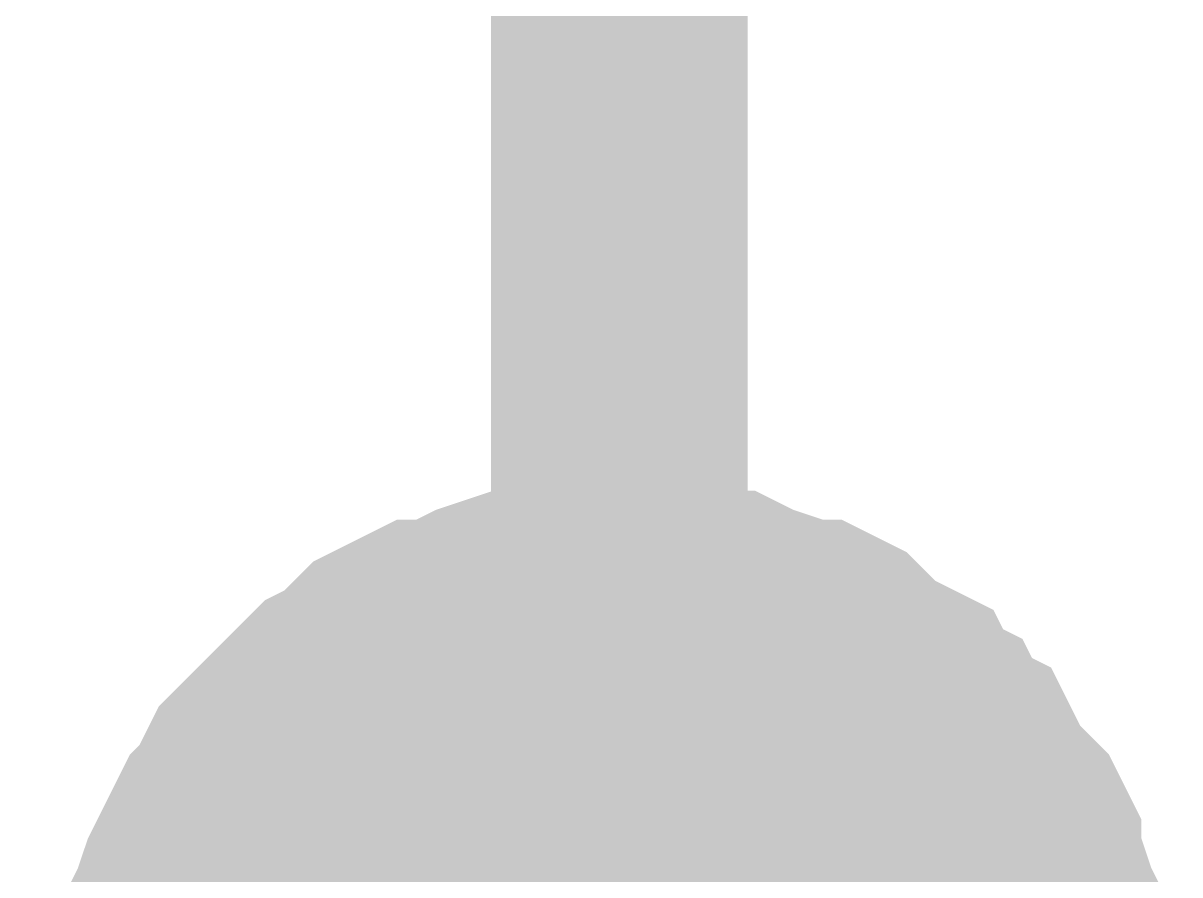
# Model space of a CAD drawing. Header units: inches. Extents: x 0 to 594, y 0 to 420.
# Drawn here: x 196.812 to 198.161, y 245.191 to 246.184 of the extents above; entities that cross this region are included whole.
import ezdxf

# ---------------------------------------------------------------- set-up
doc = ezdxf.new("R2010")
doc.units = ezdxf.units.IN
doc.layers.add('Sheet', color=255, linetype='Continuous')

msp = doc.modelspace()

# ---------------------------------------------------------------- linework, layer by layer
at = {"layer": 'Sheet'}
for points in [[(192.5012, 244.9963, 0.2997, 0.2997, 0), (197.5072, 244.9963, 0.2997, 0.2997, 0), (197.5072, 249.9909, 0.2997, 0.2997, 0), (192.5012, 249.9909, 0.2997, 0.2997, 0)], [(196.9921, 245.0187, 0.2997, 0.2997, 0), (196.9921, 245.0523, 0.2997, 0.2997, 0), (197.0033, 245.0747, 0.2997, 0.2997, 0), (197.0033, 245.0971, 0.2997, 0.2997, 0), (197.0033, 245.1195, 0.2997, 0.2997, 0), (197.0145, 245.1419, 0.2997, 0.2997, 0), (197.0257, 245.1754, 0.2997, 0.2997, 0), (197.0369, 245.1978, 0.2997, 0.2997, 0), (197.0481, 245.2202, 0.2997, 0.2997, 0), (197.0593, 245.2426, 0.2997, 0.2997, 0), (197.0705, 245.2538, 0.2997, 0.2997, 0), (197.0817, 245.2762, 0.2997, 0.2997, 0), (197.0929, 245.2986, 0.2997, 0.2997, 0), (197.1153, 245.321, 0.2997, 0.2997, 0), (197.1265, 245.3322, 0.2997, 0.2997, 0), (197.1489, 245.3546, 0.2997, 0.2997, 0), (197.1601, 245.3658, 0.2997, 0.2997, 0), (197.1825, 245.3882, 0.2997, 0.2997, 0), (197.2049, 245.3994, 0.2997, 0.2997, 0), (197.2161, 245.4106, 0.2997, 0.2997, 0), (197.2385, 245.433, 0.2997, 0.2997, 0), (197.2609, 245.4442, 0.2997, 0.2997, 0), (197.2833, 245.4554, 0.2997, 0.2997, 0), (197.3057, 245.4554, 0.2997, 0.2997, 0), (197.3281, 245.4666, 0.2997, 0.2997, 0), (197.3505, 245.4778, 0.2997, 0.2997, 0), (197.3841, 245.489, 0.2997, 0.2997, 0), (197.4064, 245.489, 0.2997, 0.2997, 0), (197.4288, 245.489, 0.2997, 0.2997, 0), (197.4512, 245.5002, 0.2997, 0.2997, 0), (197.4848, 245.5002, 0.2997, 0.2997, 0), (197.5072, 245.5002, 0.2997, 0.2997, 0)], [(196.9921, 245.0187, 0.2997, 0.2997, 0), (196.9921, 245.0523, 0.2997, 0.2997, 0), (197.0033, 245.0747, 0.2997, 0.2997, 0), (197.0033, 245.0971, 0.2997, 0.2997, 0), (197.0033, 245.1195, 0.2997, 0.2997, 0), (197.0145, 245.1419, 0.2997, 0.2997, 0), (197.0257, 245.1754, 0.2997, 0.2997, 0), (197.0369, 245.1978, 0.2997, 0.2997, 0), (197.0481, 245.2202, 0.2997, 0.2997, 0), (197.0593, 245.2426, 0.2997, 0.2997, 0), (197.0705, 245.2538, 0.2997, 0.2997, 0), (197.0817, 245.2762, 0.2997, 0.2997, 0), (197.0929, 245.2986, 0.2997, 0.2997, 0), (197.1153, 245.321, 0.2997, 0.2997, 0), (197.1265, 245.3322, 0.2997, 0.2997, 0), (197.1489, 245.3546, 0.2997, 0.2997, 0), (197.1601, 245.3658, 0.2997, 0.2997, 0), (197.1825, 245.3882, 0.2997, 0.2997, 0), (197.2049, 245.3994, 0.2997, 0.2997, 0), (197.2161, 245.4106, 0.2997, 0.2997, 0), (197.2385, 245.433, 0.2997, 0.2997, 0), (197.2609, 245.4442, 0.2997, 0.2997, 0), (197.2833, 245.4554, 0.2997, 0.2997, 0), (197.3057, 245.4554, 0.2997, 0.2997, 0), (197.3281, 245.4666, 0.2997, 0.2997, 0), (197.3505, 245.4778, 0.2997, 0.2997, 0), (197.3841, 245.489, 0.2997, 0.2997, 0), (197.4064, 245.489, 0.2997, 0.2997, 0), (197.4288, 245.489, 0.2997, 0.2997, 0), (197.4512, 245.5002, 0.2997, 0.2997, 0), (197.4848, 245.5002, 0.2997, 0.2997, 0), (197.5072, 245.5002, 0.2997, 0.2997, 0)], [(196.9921, 245.0187, 0.2997, 0.2997, 0), (196.9921, 245.0523, 0.2997, 0.2997, 0), (197.0033, 245.0747, 0.2997, 0.2997, 0), (197.0033, 245.0971, 0.2997, 0.2997, 0), (197.0033, 245.1195, 0.2997, 0.2997, 0), (197.0145, 245.1419, 0.2997, 0.2997, 0), (197.0257, 245.1754, 0.2997, 0.2997, 0), (197.0369, 245.1978, 0.2997, 0.2997, 0), (197.0481, 245.2202, 0.2997, 0.2997, 0), (197.0593, 245.2426, 0.2997, 0.2997, 0), (197.0705, 245.2538, 0.2997, 0.2997, 0), (197.0817, 245.2762, 0.2997, 0.2997, 0), (197.0929, 245.2986, 0.2997, 0.2997, 0), (197.1153, 245.321, 0.2997, 0.2997, 0), (197.1265, 245.3322, 0.2997, 0.2997, 0), (197.1489, 245.3546, 0.2997, 0.2997, 0), (197.1601, 245.3658, 0.2997, 0.2997, 0), (197.1825, 245.3882, 0.2997, 0.2997, 0), (197.2049, 245.3994, 0.2997, 0.2997, 0), (197.2161, 245.4106, 0.2997, 0.2997, 0), (197.2385, 245.433, 0.2997, 0.2997, 0), (197.2609, 245.4442, 0.2997, 0.2997, 0), (197.2833, 245.4554, 0.2997, 0.2997, 0), (197.3057, 245.4554, 0.2997, 0.2997, 0), (197.3281, 245.4666, 0.2997, 0.2997, 0), (197.3505, 245.4778, 0.2997, 0.2997, 0), (197.3841, 245.489, 0.2997, 0.2997, 0), (197.4064, 245.489, 0.2997, 0.2997, 0), (197.4288, 245.489, 0.2997, 0.2997, 0), (197.4512, 245.5002, 0.2997, 0.2997, 0), (197.4848, 245.5002, 0.2997, 0.2997, 0), (197.5072, 245.5002, 0.2997, 0.2997, 0)], [(196.9921, 245.0187, 0.2997, 0.2997, 0), (196.9921, 245.0523, 0.2997, 0.2997, 0), (197.0033, 245.0747, 0.2997, 0.2997, 0), (197.0033, 245.0971, 0.2997, 0.2997, 0), (197.0033, 245.1195, 0.2997, 0.2997, 0), (197.0145, 245.1419, 0.2997, 0.2997, 0), (197.0257, 245.1754, 0.2997, 0.2997, 0), (197.0369, 245.1978, 0.2997, 0.2997, 0), (197.0481, 245.2202, 0.2997, 0.2997, 0), (197.0593, 245.2426, 0.2997, 0.2997, 0), (197.0705, 245.2538, 0.2997, 0.2997, 0), (197.0817, 245.2762, 0.2997, 0.2997, 0), (197.0929, 245.2986, 0.2997, 0.2997, 0), (197.1153, 245.321, 0.2997, 0.2997, 0), (197.1265, 245.3322, 0.2997, 0.2997, 0), (197.1489, 245.3546, 0.2997, 0.2997, 0), (197.1601, 245.3658, 0.2997, 0.2997, 0), (197.1825, 245.3882, 0.2997, 0.2997, 0), (197.2049, 245.3994, 0.2997, 0.2997, 0), (197.2161, 245.4106, 0.2997, 0.2997, 0), (197.2385, 245.433, 0.2997, 0.2997, 0), (197.2609, 245.4442, 0.2997, 0.2997, 0), (197.2833, 245.4554, 0.2997, 0.2997, 0), (197.3057, 245.4554, 0.2997, 0.2997, 0), (197.3281, 245.4666, 0.2997, 0.2997, 0), (197.3505, 245.4778, 0.2997, 0.2997, 0), (197.3841, 245.489, 0.2997, 0.2997, 0), (197.4064, 245.489, 0.2997, 0.2997, 0), (197.4288, 245.489, 0.2997, 0.2997, 0), (197.4512, 245.5002, 0.2997, 0.2997, 0), (197.4848, 245.5002, 0.2997, 0.2997, 0), (197.5072, 245.5002, 0.2997, 0.2997, 0)], [(197.5072, 245.5002, 0.2997, 0.2997, 0), (197.5072, 245.5002, 0.2997, 0.2997, 0)], [(197.5072, 245.5002, 0.2997, 0.2997, 0), (197.5296, 245.5002, 0.2997, 0.2997, 0), (197.5632, 245.5002, 0.2997, 0.2997, 0), (197.5856, 245.489, 0.2997, 0.2997, 0), (197.608, 245.489, 0.2997, 0.2997, 0), (197.6304, 245.489, 0.2997, 0.2997, 0), (197.6528, 245.4778, 0.2997, 0.2997, 0), (197.6864, 245.4666, 0.2997, 0.2997, 0), (197.7088, 245.4554, 0.2997, 0.2997, 0), (197.7312, 245.4554, 0.2997, 0.2997, 0), (197.7536, 245.4442, 0.2997, 0.2997, 0), (197.7648, 245.433, 0.2997, 0.2997, 0), (197.7872, 245.4106, 0.2997, 0.2997, 0), (197.8096, 245.3994, 0.2997, 0.2997, 0), (197.832, 245.3882, 0.2997, 0.2997, 0), (197.8432, 245.3658, 0.2997, 0.2997, 0), (197.8656, 245.3546, 0.2997, 0.2997, 0), (197.8768, 245.3322, 0.2997, 0.2997, 0), (197.8992, 245.321, 0.2997, 0.2997, 0), (197.9104, 245.2986, 0.2997, 0.2997, 0), (197.9216, 245.2762, 0.2997, 0.2997, 0), (197.944, 245.2538, 0.2997, 0.2997, 0), (197.9552, 245.2426, 0.2997, 0.2997, 0), (197.9664, 245.2202, 0.2997, 0.2997, 0), (197.9664, 245.1978, 0.2997, 0.2997, 0), (197.9776, 245.1754, 0.2997, 0.2997, 0), (197.9888, 245.1419, 0.2997, 0.2997, 0), (198, 245.1195, 0.2997, 0.2997, 0), (198, 245.0971, 0.2997, 0.2997, 0), (198, 245.0747, 0.2997, 0.2997, 0), (198.0112, 245.0523, 0.2997, 0.2997, 0), (198.0112, 245.0187, 0.2997, 0.2997, 0)], [(197.5072, 245.5002, 0.2997, 0.2997, 0), (197.5072, 245.5002, 0.2997, 0.2997, 0)], [(197.5072, 245.5002, 0.2997, 0.2997, 0), (197.5296, 245.5002, 0.2997, 0.2997, 0), (197.5632, 245.5002, 0.2997, 0.2997, 0), (197.5856, 245.489, 0.2997, 0.2997, 0), (197.608, 245.489, 0.2997, 0.2997, 0), (197.6304, 245.489, 0.2997, 0.2997, 0), (197.6528, 245.4778, 0.2997, 0.2997, 0), (197.6864, 245.4666, 0.2997, 0.2997, 0), (197.7088, 245.4554, 0.2997, 0.2997, 0), (197.7312, 245.4554, 0.2997, 0.2997, 0), (197.7536, 245.4442, 0.2997, 0.2997, 0), (197.7648, 245.433, 0.2997, 0.2997, 0), (197.7872, 245.4106, 0.2997, 0.2997, 0), (197.8096, 245.3994, 0.2997, 0.2997, 0), (197.832, 245.3882, 0.2997, 0.2997, 0), (197.8432, 245.3658, 0.2997, 0.2997, 0), (197.8656, 245.3546, 0.2997, 0.2997, 0), (197.8768, 245.3322, 0.2997, 0.2997, 0), (197.8992, 245.321, 0.2997, 0.2997, 0), (197.9104, 245.2986, 0.2997, 0.2997, 0), (197.9216, 245.2762, 0.2997, 0.2997, 0), (197.944, 245.2538, 0.2997, 0.2997, 0), (197.9552, 245.2426, 0.2997, 0.2997, 0), (197.9664, 245.2202, 0.2997, 0.2997, 0), (197.9664, 245.1978, 0.2997, 0.2997, 0), (197.9776, 245.1754, 0.2997, 0.2997, 0), (197.9888, 245.1419, 0.2997, 0.2997, 0), (198, 245.1195, 0.2997, 0.2997, 0), (198, 245.0971, 0.2997, 0.2997, 0), (198, 245.0747, 0.2997, 0.2997, 0), (198.0112, 245.0523, 0.2997, 0.2997, 0), (198.0112, 245.0187, 0.2997, 0.2997, 0)], [(197.5072, 245.5002, 0.2997, 0.2997, 0), (197.5072, 245.5002, 0.2997, 0.2997, 0)], [(197.5072, 245.5002, 0.2997, 0.2997, 0), (197.5296, 245.5002, 0.2997, 0.2997, 0), (197.5632, 245.5002, 0.2997, 0.2997, 0), (197.5856, 245.489, 0.2997, 0.2997, 0), (197.608, 245.489, 0.2997, 0.2997, 0), (197.6304, 245.489, 0.2997, 0.2997, 0), (197.6528, 245.4778, 0.2997, 0.2997, 0), (197.6864, 245.4666, 0.2997, 0.2997, 0), (197.7088, 245.4554, 0.2997, 0.2997, 0), (197.7312, 245.4554, 0.2997, 0.2997, 0), (197.7536, 245.4442, 0.2997, 0.2997, 0), (197.7648, 245.433, 0.2997, 0.2997, 0), (197.7872, 245.4106, 0.2997, 0.2997, 0), (197.8096, 245.3994, 0.2997, 0.2997, 0), (197.832, 245.3882, 0.2997, 0.2997, 0), (197.8432, 245.3658, 0.2997, 0.2997, 0), (197.8656, 245.3546, 0.2997, 0.2997, 0), (197.8768, 245.3322, 0.2997, 0.2997, 0), (197.8992, 245.321, 0.2997, 0.2997, 0), (197.9104, 245.2986, 0.2997, 0.2997, 0), (197.9216, 245.2762, 0.2997, 0.2997, 0), (197.944, 245.2538, 0.2997, 0.2997, 0), (197.9552, 245.2426, 0.2997, 0.2997, 0), (197.9664, 245.2202, 0.2997, 0.2997, 0), (197.9664, 245.1978, 0.2997, 0.2997, 0), (197.9776, 245.1754, 0.2997, 0.2997, 0), (197.9888, 245.1419, 0.2997, 0.2997, 0), (198, 245.1195, 0.2997, 0.2997, 0), (198, 245.0971, 0.2997, 0.2997, 0), (198, 245.0747, 0.2997, 0.2997, 0), (198.0112, 245.0523, 0.2997, 0.2997, 0), (198.0112, 245.0187, 0.2997, 0.2997, 0)], [(197.5072, 245.5002, 0.2997, 0.2997, 0), (197.5072, 245.5002, 0.2997, 0.2997, 0)], [(197.5072, 245.5002, 0.2997, 0.2997, 0), (197.5296, 245.5002, 0.2997, 0.2997, 0), (197.5632, 245.5002, 0.2997, 0.2997, 0), (197.5856, 245.489, 0.2997, 0.2997, 0), (197.608, 245.489, 0.2997, 0.2997, 0), (197.6304, 245.489, 0.2997, 0.2997, 0), (197.6528, 245.4778, 0.2997, 0.2997, 0), (197.6864, 245.4666, 0.2997, 0.2997, 0), (197.7088, 245.4554, 0.2997, 0.2997, 0), (197.7312, 245.4554, 0.2997, 0.2997, 0), (197.7536, 245.4442, 0.2997, 0.2997, 0), (197.7648, 245.433, 0.2997, 0.2997, 0), (197.7872, 245.4106, 0.2997, 0.2997, 0), (197.8096, 245.3994, 0.2997, 0.2997, 0), (197.832, 245.3882, 0.2997, 0.2997, 0), (197.8432, 245.3658, 0.2997, 0.2997, 0), (197.8656, 245.3546, 0.2997, 0.2997, 0), (197.8768, 245.3322, 0.2997, 0.2997, 0), (197.8992, 245.321, 0.2997, 0.2997, 0), (197.9104, 245.2986, 0.2997, 0.2997, 0), (197.9216, 245.2762, 0.2997, 0.2997, 0), (197.944, 245.2538, 0.2997, 0.2997, 0), (197.9552, 245.2426, 0.2997, 0.2997, 0), (197.9664, 245.2202, 0.2997, 0.2997, 0), (197.9664, 245.1978, 0.2997, 0.2997, 0), (197.9776, 245.1754, 0.2997, 0.2997, 0), (197.9888, 245.1419, 0.2997, 0.2997, 0), (198, 245.1195, 0.2997, 0.2997, 0), (198, 245.0971, 0.2997, 0.2997, 0), (198, 245.0747, 0.2997, 0.2997, 0), (198.0112, 245.0523, 0.2997, 0.2997, 0), (198.0112, 245.0187, 0.2997, 0.2997, 0)], [(197.0033, 245.1195, 0.0991, 0.0991, 0), (197.0145, 245.1419, 0.0991, 0.0991, 0), (197.0257, 245.1754, 0.0991, 0.0991, 0), (197.0369, 245.1978, 0.0991, 0.0991, 0), (197.0481, 245.2202, 0.0991, 0.0991, 0), (197.0593, 245.2426, 0.0991, 0.0991, 0), (197.0705, 245.2538, 0.0991, 0.0991, 0), (197.0817, 245.2762, 0.0991, 0.0991, 0), (197.0929, 245.2986, 0.0991, 0.0991, 0), (197.1153, 245.321, 0.0991, 0.0991, 0), (197.1265, 245.3322, 0.0991, 0.0991, 0), (197.1489, 245.3546, 0.0991, 0.0991, 0), (197.1601, 245.3658, 0.0991, 0.0991, 0), (197.1825, 245.3882, 0.0991, 0.0991, 0), (197.2049, 245.3994, 0.0991, 0.0991, 0), (197.2161, 245.4106, 0.0991, 0.0991, 0), (197.2385, 245.433, 0.0991, 0.0991, 0), (197.2609, 245.4442, 0.0991, 0.0991, 0), (197.2833, 245.4554, 0.0991, 0.0991, 0), (197.3057, 245.4554, 0.0991, 0.0991, 0), (197.3281, 245.4666, 0.0991, 0.0991, 0), (197.3505, 245.4778, 0.0991, 0.0991, 0), (197.3841, 245.489, 0.0991, 0.0991, 0), (197.4064, 245.489, 0.0991, 0.0991, 0), (197.4288, 245.489, 0.0991, 0.0991, 0), (197.4512, 245.5002, 0.0991, 0.0991, 0), (197.4848, 245.5002, 0.0991, 0.0991, 0), (197.5072, 245.5002, 0.0991, 0.0991, 0)], [(197.0033, 245.1195, 0.0991, 0.0991, 0), (197.0145, 245.1419, 0.0991, 0.0991, 0), (197.0257, 245.1754, 0.0991, 0.0991, 0), (197.0369, 245.1978, 0.0991, 0.0991, 0), (197.0481, 245.2202, 0.0991, 0.0991, 0), (197.0593, 245.2426, 0.0991, 0.0991, 0), (197.0705, 245.2538, 0.0991, 0.0991, 0), (197.0817, 245.2762, 0.0991, 0.0991, 0), (197.0929, 245.2986, 0.0991, 0.0991, 0), (197.1153, 245.321, 0.0991, 0.0991, 0), (197.1265, 245.3322, 0.0991, 0.0991, 0), (197.1489, 245.3546, 0.0991, 0.0991, 0), (197.1601, 245.3658, 0.0991, 0.0991, 0), (197.1825, 245.3882, 0.0991, 0.0991, 0), (197.2049, 245.3994, 0.0991, 0.0991, 0), (197.2161, 245.4106, 0.0991, 0.0991, 0), (197.2385, 245.433, 0.0991, 0.0991, 0), (197.2609, 245.4442, 0.0991, 0.0991, 0), (197.2833, 245.4554, 0.0991, 0.0991, 0), (197.3057, 245.4554, 0.0991, 0.0991, 0), (197.3281, 245.4666, 0.0991, 0.0991, 0), (197.3505, 245.4778, 0.0991, 0.0991, 0), (197.3841, 245.489, 0.0991, 0.0991, 0), (197.4064, 245.489, 0.0991, 0.0991, 0), (197.4288, 245.489, 0.0991, 0.0991, 0), (197.4512, 245.5002, 0.0991, 0.0991, 0), (197.4848, 245.5002, 0.0991, 0.0991, 0), (197.5072, 245.5002, 0.0991, 0.0991, 0)], [(197.0033, 245.1195, 0.0991, 0.0991, 0), (197.0145, 245.1419, 0.0991, 0.0991, 0), (197.0257, 245.1754, 0.0991, 0.0991, 0), (197.0369, 245.1978, 0.0991, 0.0991, 0), (197.0481, 245.2202, 0.0991, 0.0991, 0), (197.0593, 245.2426, 0.0991, 0.0991, 0), (197.0705, 245.2538, 0.0991, 0.0991, 0), (197.0817, 245.2762, 0.0991, 0.0991, 0), (197.0929, 245.2986, 0.0991, 0.0991, 0), (197.1153, 245.321, 0.0991, 0.0991, 0), (197.1265, 245.3322, 0.0991, 0.0991, 0), (197.1489, 245.3546, 0.0991, 0.0991, 0), (197.1601, 245.3658, 0.0991, 0.0991, 0), (197.1825, 245.3882, 0.0991, 0.0991, 0), (197.2049, 245.3994, 0.0991, 0.0991, 0), (197.2161, 245.4106, 0.0991, 0.0991, 0), (197.2385, 245.433, 0.0991, 0.0991, 0), (197.2609, 245.4442, 0.0991, 0.0991, 0), (197.2833, 245.4554, 0.0991, 0.0991, 0), (197.3057, 245.4554, 0.0991, 0.0991, 0), (197.3281, 245.4666, 0.0991, 0.0991, 0), (197.3505, 245.4778, 0.0991, 0.0991, 0), (197.3841, 245.489, 0.0991, 0.0991, 0), (197.4064, 245.489, 0.0991, 0.0991, 0), (197.4288, 245.489, 0.0991, 0.0991, 0), (197.4512, 245.5002, 0.0991, 0.0991, 0), (197.4848, 245.5002, 0.0991, 0.0991, 0), (197.5072, 245.5002, 0.0991, 0.0991, 0)], [(197.0033, 245.1195, 0.0991, 0.0991, 0), (197.0145, 245.1419, 0.0991, 0.0991, 0), (197.0257, 245.1754, 0.0991, 0.0991, 0), (197.0369, 245.1978, 0.0991, 0.0991, 0), (197.0481, 245.2202, 0.0991, 0.0991, 0), (197.0593, 245.2426, 0.0991, 0.0991, 0), (197.0705, 245.2538, 0.0991, 0.0991, 0), (197.0817, 245.2762, 0.0991, 0.0991, 0), (197.0929, 245.2986, 0.0991, 0.0991, 0), (197.1153, 245.321, 0.0991, 0.0991, 0), (197.1265, 245.3322, 0.0991, 0.0991, 0), (197.1489, 245.3546, 0.0991, 0.0991, 0), (197.1601, 245.3658, 0.0991, 0.0991, 0), (197.1825, 245.3882, 0.0991, 0.0991, 0), (197.2049, 245.3994, 0.0991, 0.0991, 0), (197.2161, 245.4106, 0.0991, 0.0991, 0), (197.2385, 245.433, 0.0991, 0.0991, 0), (197.2609, 245.4442, 0.0991, 0.0991, 0), (197.2833, 245.4554, 0.0991, 0.0991, 0), (197.3057, 245.4554, 0.0991, 0.0991, 0), (197.3281, 245.4666, 0.0991, 0.0991, 0), (197.3505, 245.4778, 0.0991, 0.0991, 0), (197.3841, 245.489, 0.0991, 0.0991, 0), (197.4064, 245.489, 0.0991, 0.0991, 0), (197.4288, 245.489, 0.0991, 0.0991, 0), (197.4512, 245.5002, 0.0991, 0.0991, 0), (197.4848, 245.5002, 0.0991, 0.0991, 0), (197.5072, 245.5002, 0.0991, 0.0991, 0)], [(197.5072, 245.5002, 0.0991, 0.0991, 0), (197.5072, 245.5002, 0.0991, 0.0991, 0)], [(197.5072, 245.5002, 0.0991, 0.0991, 0), (197.5296, 245.5002, 0.0991, 0.0991, 0), (197.5632, 245.5002, 0.0991, 0.0991, 0), (197.5856, 245.489, 0.0991, 0.0991, 0), (197.608, 245.489, 0.0991, 0.0991, 0), (197.6304, 245.489, 0.0991, 0.0991, 0), (197.6528, 245.4778, 0.0991, 0.0991, 0), (197.6864, 245.4666, 0.0991, 0.0991, 0), (197.7088, 245.4554, 0.0991, 0.0991, 0), (197.7312, 245.4554, 0.0991, 0.0991, 0), (197.7536, 245.4442, 0.0991, 0.0991, 0), (197.7648, 245.433, 0.0991, 0.0991, 0), (197.7872, 245.4106, 0.0991, 0.0991, 0), (197.8096, 245.3994, 0.0991, 0.0991, 0), (197.832, 245.3882, 0.0991, 0.0991, 0), (197.8432, 245.3658, 0.0991, 0.0991, 0), (197.8656, 245.3546, 0.0991, 0.0991, 0), (197.8768, 245.3322, 0.0991, 0.0991, 0), (197.8992, 245.321, 0.0991, 0.0991, 0), (197.9104, 245.2986, 0.0991, 0.0991, 0), (197.9216, 245.2762, 0.0991, 0.0991, 0), (197.944, 245.2538, 0.0991, 0.0991, 0), (197.9552, 245.2426, 0.0991, 0.0991, 0), (197.9664, 245.2202, 0.0991, 0.0991, 0), (197.9664, 245.1978, 0.0991, 0.0991, 0), (197.9776, 245.1754, 0.0991, 0.0991, 0), (197.9888, 245.1419, 0.0991, 0.0991, 0), (198, 245.1195, 0.0991, 0.0991, 0)], [(197.5072, 245.5002, 0.0991, 0.0991, 0), (197.5072, 245.5002, 0.0991, 0.0991, 0)], [(197.5072, 245.5002, 0.0991, 0.0991, 0), (197.5296, 245.5002, 0.0991, 0.0991, 0), (197.5632, 245.5002, 0.0991, 0.0991, 0), (197.5856, 245.489, 0.0991, 0.0991, 0), (197.608, 245.489, 0.0991, 0.0991, 0), (197.6304, 245.489, 0.0991, 0.0991, 0), (197.6528, 245.4778, 0.0991, 0.0991, 0), (197.6864, 245.4666, 0.0991, 0.0991, 0), (197.7088, 245.4554, 0.0991, 0.0991, 0), (197.7312, 245.4554, 0.0991, 0.0991, 0), (197.7536, 245.4442, 0.0991, 0.0991, 0), (197.7648, 245.433, 0.0991, 0.0991, 0), (197.7872, 245.4106, 0.0991, 0.0991, 0), (197.8096, 245.3994, 0.0991, 0.0991, 0), (197.832, 245.3882, 0.0991, 0.0991, 0), (197.8432, 245.3658, 0.0991, 0.0991, 0), (197.8656, 245.3546, 0.0991, 0.0991, 0), (197.8768, 245.3322, 0.0991, 0.0991, 0), (197.8992, 245.321, 0.0991, 0.0991, 0), (197.9104, 245.2986, 0.0991, 0.0991, 0), (197.9216, 245.2762, 0.0991, 0.0991, 0), (197.944, 245.2538, 0.0991, 0.0991, 0), (197.9552, 245.2426, 0.0991, 0.0991, 0), (197.9664, 245.2202, 0.0991, 0.0991, 0), (197.9664, 245.1978, 0.0991, 0.0991, 0), (197.9776, 245.1754, 0.0991, 0.0991, 0), (197.9888, 245.1419, 0.0991, 0.0991, 0), (198, 245.1195, 0.0991, 0.0991, 0)], [(197.5072, 245.5002, 0.0991, 0.0991, 0), (197.5072, 245.5002, 0.0991, 0.0991, 0)], [(197.5072, 245.5002, 0.0991, 0.0991, 0), (197.5296, 245.5002, 0.0991, 0.0991, 0), (197.5632, 245.5002, 0.0991, 0.0991, 0), (197.5856, 245.489, 0.0991, 0.0991, 0), (197.608, 245.489, 0.0991, 0.0991, 0), (197.6304, 245.489, 0.0991, 0.0991, 0), (197.6528, 245.4778, 0.0991, 0.0991, 0), (197.6864, 245.4666, 0.0991, 0.0991, 0), (197.7088, 245.4554, 0.0991, 0.0991, 0), (197.7312, 245.4554, 0.0991, 0.0991, 0), (197.7536, 245.4442, 0.0991, 0.0991, 0), (197.7648, 245.433, 0.0991, 0.0991, 0), (197.7872, 245.4106, 0.0991, 0.0991, 0), (197.8096, 245.3994, 0.0991, 0.0991, 0), (197.832, 245.3882, 0.0991, 0.0991, 0), (197.8432, 245.3658, 0.0991, 0.0991, 0), (197.8656, 245.3546, 0.0991, 0.0991, 0), (197.8768, 245.3322, 0.0991, 0.0991, 0), (197.8992, 245.321, 0.0991, 0.0991, 0), (197.9104, 245.2986, 0.0991, 0.0991, 0), (197.9216, 245.2762, 0.0991, 0.0991, 0), (197.944, 245.2538, 0.0991, 0.0991, 0), (197.9552, 245.2426, 0.0991, 0.0991, 0), (197.9664, 245.2202, 0.0991, 0.0991, 0), (197.9664, 245.1978, 0.0991, 0.0991, 0), (197.9776, 245.1754, 0.0991, 0.0991, 0), (197.9888, 245.1419, 0.0991, 0.0991, 0), (198, 245.1195, 0.0991, 0.0991, 0)], [(197.5072, 245.5002, 0.0991, 0.0991, 0), (197.5072, 245.5002, 0.0991, 0.0991, 0)], [(197.5072, 245.5002, 0.0991, 0.0991, 0), (197.5296, 245.5002, 0.0991, 0.0991, 0), (197.5632, 245.5002, 0.0991, 0.0991, 0), (197.5856, 245.489, 0.0991, 0.0991, 0), (197.608, 245.489, 0.0991, 0.0991, 0), (197.6304, 245.489, 0.0991, 0.0991, 0), (197.6528, 245.4778, 0.0991, 0.0991, 0), (197.6864, 245.4666, 0.0991, 0.0991, 0), (197.7088, 245.4554, 0.0991, 0.0991, 0), (197.7312, 245.4554, 0.0991, 0.0991, 0), (197.7536, 245.4442, 0.0991, 0.0991, 0), (197.7648, 245.433, 0.0991, 0.0991, 0), (197.7872, 245.4106, 0.0991, 0.0991, 0), (197.8096, 245.3994, 0.0991, 0.0991, 0), (197.832, 245.3882, 0.0991, 0.0991, 0), (197.8432, 245.3658, 0.0991, 0.0991, 0), (197.8656, 245.3546, 0.0991, 0.0991, 0), (197.8768, 245.3322, 0.0991, 0.0991, 0), (197.8992, 245.321, 0.0991, 0.0991, 0), (197.9104, 245.2986, 0.0991, 0.0991, 0), (197.9216, 245.2762, 0.0991, 0.0991, 0), (197.944, 245.2538, 0.0991, 0.0991, 0), (197.9552, 245.2426, 0.0991, 0.0991, 0), (197.9664, 245.2202, 0.0991, 0.0991, 0), (197.9664, 245.1978, 0.0991, 0.0991, 0), (197.9776, 245.1754, 0.0991, 0.0991, 0), (197.9888, 245.1419, 0.0991, 0.0991, 0), (198, 245.1195, 0.0991, 0.0991, 0)]]:
    msp.add_lwpolyline(points, format="xyseb", dxfattribs=at)
msp.add_lwpolyline([(197.246, 245, 0.508, 0.508, 1), (197.754, 245, 0.508, 0.508, 1)], format="xyseb", close=True, dxfattribs=at)

doc.saveas('drawing.dxf')
